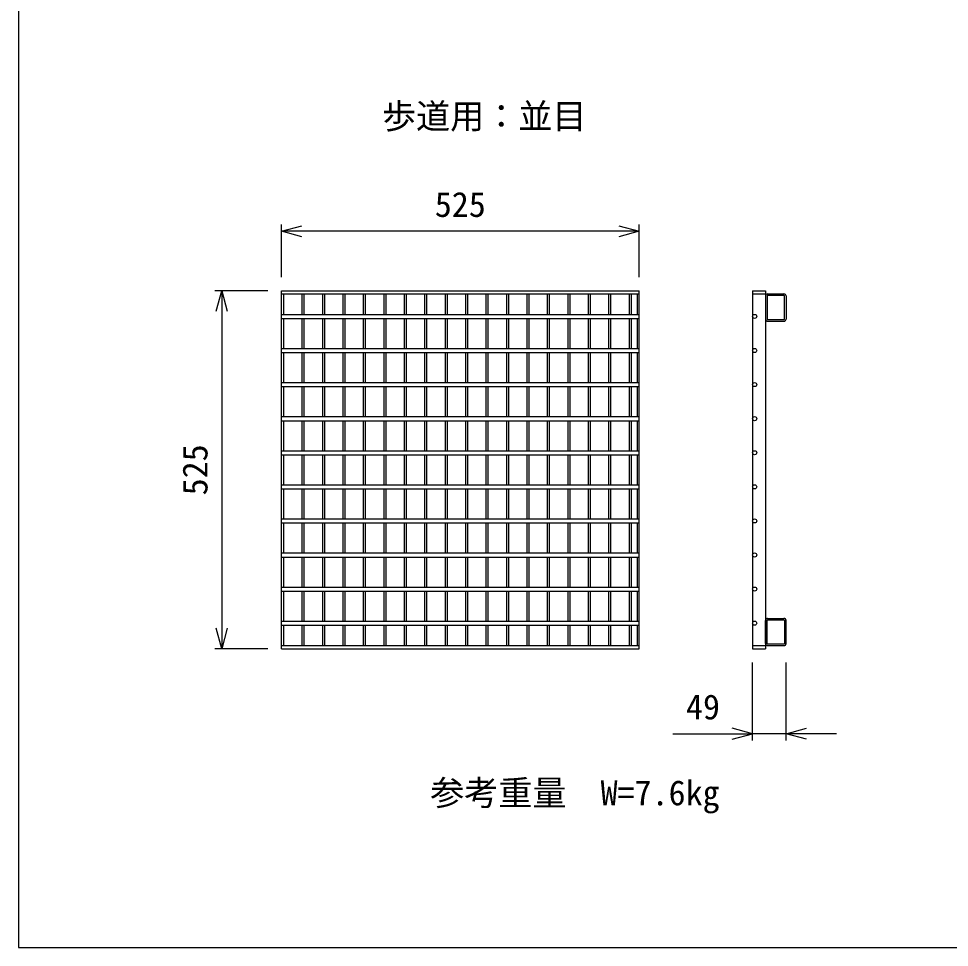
# Model space of a CAD drawing. Units: millimetres, scale not verified. Extents: x 12 to 21012, y 0 to 14850.
# Drawn here: x 9362 to 10728, y 7973 to 9335 of the extents above; entities that cross this region are included whole.
import ezdxf
from ezdxf.enums import TextEntityAlignment as Align

# ---------------------------------------------------------------- set-up
doc = ezdxf.new("R2010")
doc.units = ezdxf.units.MM
doc.header["$LTSCALE"] = 25
for name, color, linetype, lineweight in [('DIM', 7, 'Continuous', 25), ('HATCH', 6, 'Continuous', 25), ('TXT', 7, 'Continuous', 25)]:
    doc.layers.add(name, color=color, linetype=linetype, lineweight=lineweight)
doc.styles.add('ＭＳ ゴシック', font='')
doc.styles.get('ＭＳ ゴシック').set_extended_font_data('MS Gothic')

msp = doc.modelspace()

# ---------------------------------------------------------------- linework, layer by layer
at = {"layer": 'DIM'}
for p, q in [((9748.14, 8955.76), (9748.14, 9033.26)), ((9748.14, 9023.26), (9778.14, 9031.3)), ((10243.14, 9031.3), (10273.14, 9023.26)), ((10273.14, 8955.76), (10273.14, 9033.26)), ((10273.14, 9023.26), (9748.14, 9023.26)), ((9778.14, 9015.22), (9748.14, 9023.26)), ((10273.14, 9023.26), (10243.14, 9015.22)), ((9728.14, 8935.76), (9650.64, 8935.76)), ((9652.6, 8905.76), (9660.64, 8935.76)), ((9660.64, 8935.76), (9660.64, 8410.76)), ((9660.64, 8935.76), (9668.68, 8905.76)), ((9660.64, 8410.76), (9652.6, 8440.76)), ((9668.68, 8440.76), (9660.64, 8410.76)), ((9728.14, 8410.76), (9650.64, 8410.76)), ((10439.46, 8276.04), (10439.46, 8390.76)), ((10488.46, 8276.04), (10488.46, 8390.76)), ((10439.46, 8286.04), (10409.46, 8294.08)), ((10488.46, 8286.04), (10518.46, 8294.08)), ((10322.2, 8286.04), (10439.46, 8286.04)), ((10409.46, 8278), (10439.46, 8286.04)), ((10488.46, 8286.04), (10439.46, 8286.04)), ((10562.42, 8286.04), (10488.46, 8286.04)), ((10518.46, 8278), (10488.46, 8286.04))]:
    msp.add_line(p, q, dxfattribs=at)
at = {"layer": 'HATCH'}
for p, q in [((9748.14, 8935.76), (10273.14, 8935.76)), ((9748.14, 8410.76), (9748.14, 8935.76)), ((10273.14, 8410.76), (10273.14, 8935.76)), ((10439.46, 8935.76), (10439.46, 8410.76)), ((10439.46, 8935.76), (10458.46, 8935.76)), ((10458.46, 8935.76), (10458.46, 8410.76)), ((9748.14, 8931.26), (10273.14, 8931.26)), ((9751.14, 8931.26), (9751.14, 8901.26)), ((9778.14, 8931.26), (9778.14, 8901.26)), ((9781.14, 8931.26), (9781.14, 8901.26)), ((9808.14, 8931.26), (9808.14, 8901.26)), ((9811.14, 8931.26), (9811.14, 8901.26)), ((9838.14, 8931.26), (9838.14, 8901.26)), ((9841.14, 8931.26), (9841.14, 8901.26)), ((9868.14, 8931.26), (9868.14, 8901.26)), ((9871.14, 8931.26), (9871.14, 8901.26)), ((9898.14, 8931.26), (9898.14, 8901.26)), ((9901.14, 8931.26), (9901.14, 8901.26)), ((9928.14, 8931.26), (9928.14, 8901.26)), ((9931.14, 8931.26), (9931.14, 8901.26)), ((9958.14, 8931.26), (9958.14, 8901.26)), ((9961.14, 8931.26), (9961.14, 8901.26)), ((9988.14, 8931.26), (9988.14, 8901.26)), ((9991.14, 8931.26), (9991.14, 8901.26)), ((10018.14, 8931.26), (10018.14, 8901.26)), ((10021.14, 8931.26), (10021.14, 8901.26)), ((10048.14, 8931.26), (10048.14, 8901.26)), ((10051.14, 8931.26), (10051.14, 8901.26)), ((10078.14, 8931.26), (10078.14, 8901.26)), ((10081.14, 8931.26), (10081.14, 8901.26)), ((10108.14, 8931.26), (10108.14, 8901.26)), ((10111.14, 8931.26), (10111.14, 8901.26)), ((10138.14, 8931.26), (10138.14, 8901.26)), ((10141.14, 8931.26), (10141.14, 8901.26)), ((10168.14, 8931.26), (10168.14, 8901.26)), ((10171.14, 8931.26), (10171.14, 8901.26)), ((10198.14, 8931.26), (10198.14, 8901.26)), ((10201.14, 8931.26), (10201.14, 8901.26)), ((10228.14, 8931.26), (10228.14, 8901.26)), ((10231.14, 8931.26), (10231.14, 8901.26)), ((10258.14, 8931.26), (10258.14, 8901.26)), ((10261.14, 8931.26), (10261.14, 8901.26)), ((10270.14, 8931.26), (10270.14, 8901.26)), ((10439.46, 8931.26), (10458.46, 8931.26)), ((10458.46, 8928.26), (10458.46, 8894.26)), ((10486.16, 8928.96), (10460.76, 8928.96)), ((10460.76, 8928.96), (10460.76, 8893.56)), ((10461.46, 8931.26), (10485.46, 8931.26)), ((10486.16, 8893.56), (10486.16, 8928.96)), ((10488.46, 8928.26), (10488.46, 8894.26)), ((9748.14, 8901.26), (10273.14, 8901.26)), ((9748.14, 8895.26), (10273.14, 8895.26)), ((9751.14, 8895.26), (9751.14, 8851.26)), ((9778.14, 8895.26), (9778.14, 8851.26)), ((9781.14, 8895.26), (9781.14, 8851.26)), ((9808.14, 8895.26), (9808.14, 8851.26)), ((9811.14, 8895.26), (9811.14, 8851.26)), ((9838.14, 8895.26), (9838.14, 8851.26)), ((9841.14, 8895.26), (9841.14, 8851.26)), ((9868.14, 8895.26), (9868.14, 8851.26)), ((9871.14, 8895.26), (9871.14, 8851.26)), ((9898.14, 8895.26), (9898.14, 8851.26)), ((9901.14, 8895.26), (9901.14, 8851.26)), ((9928.14, 8895.26), (9928.14, 8851.26)), ((9931.14, 8895.26), (9931.14, 8851.26)), ((9958.14, 8895.26), (9958.14, 8851.26)), ((9961.14, 8895.26), (9961.14, 8851.26)), ((9988.14, 8895.26), (9988.14, 8851.26)), ((9991.14, 8895.26), (9991.14, 8851.26)), ((10018.14, 8895.26), (10018.14, 8851.26)), ((10021.14, 8895.26), (10021.14, 8851.26)), ((10048.14, 8895.26), (10048.14, 8851.26)), ((10051.14, 8895.26), (10051.14, 8851.26)), ((10078.14, 8895.26), (10078.14, 8851.26)), ((10081.14, 8895.26), (10081.14, 8851.26)), ((10108.14, 8895.26), (10108.14, 8851.26)), ((10111.14, 8895.26), (10111.14, 8851.26)), ((10138.14, 8895.26), (10138.14, 8851.26)), ((10141.14, 8895.26), (10141.14, 8851.26)), ((10168.14, 8895.26), (10168.14, 8851.26)), ((10171.14, 8895.26), (10171.14, 8851.26)), ((10198.14, 8895.26), (10198.14, 8851.26)), ((10201.14, 8895.26), (10201.14, 8851.26)), ((10228.14, 8895.26), (10228.14, 8851.26)), ((10231.14, 8895.26), (10231.14, 8851.26)), ((10258.14, 8895.26), (10258.14, 8851.26)), ((10261.14, 8895.26), (10261.14, 8851.26)), ((10270.14, 8895.26), (10270.14, 8851.26)), ((10460.76, 8893.56), (10486.16, 8893.56)), ((10461.46, 8891.26), (10485.46, 8891.26)), ((9748.14, 8851.26), (10273.14, 8851.26)), ((9748.14, 8845.26), (10273.14, 8845.26)), ((9751.14, 8845.26), (9751.14, 8801.26)), ((9778.14, 8845.26), (9778.14, 8801.26)), ((9781.14, 8845.26), (9781.14, 8801.26)), ((9808.14, 8845.26), (9808.14, 8801.26)), ((9811.14, 8845.26), (9811.14, 8801.26)), ((9838.14, 8845.26), (9838.14, 8801.26)), ((9841.14, 8845.26), (9841.14, 8801.26)), ((9868.14, 8845.26), (9868.14, 8801.26)), ((9871.14, 8845.26), (9871.14, 8801.26)), ((9898.14, 8845.26), (9898.14, 8801.26)), ((9901.14, 8845.26), (9901.14, 8801.26)), ((9928.14, 8845.26), (9928.14, 8801.26)), ((9931.14, 8845.26), (9931.14, 8801.26)), ((9958.14, 8845.26), (9958.14, 8801.26)), ((9961.14, 8845.26), (9961.14, 8801.26)), ((9988.14, 8845.26), (9988.14, 8801.26)), ((9991.14, 8845.26), (9991.14, 8801.26)), ((10018.14, 8845.26), (10018.14, 8801.26)), ((10021.14, 8845.26), (10021.14, 8801.26)), ((10048.14, 8845.26), (10048.14, 8801.26)), ((10051.14, 8845.26), (10051.14, 8801.26)), ((10078.14, 8845.26), (10078.14, 8801.26)), ((10081.14, 8845.26), (10081.14, 8801.26)), ((10108.14, 8845.26), (10108.14, 8801.26)), ((10111.14, 8845.26), (10111.14, 8801.26)), ((10138.14, 8845.26), (10138.14, 8801.26)), ((10141.14, 8845.26), (10141.14, 8801.26)), ((10168.14, 8845.26), (10168.14, 8801.26)), ((10171.14, 8845.26), (10171.14, 8801.26)), ((10198.14, 8845.26), (10198.14, 8801.26)), ((10201.14, 8845.26), (10201.14, 8801.26)), ((10228.14, 8845.26), (10228.14, 8801.26)), ((10231.14, 8845.26), (10231.14, 8801.26)), ((10258.14, 8845.26), (10258.14, 8801.26)), ((10261.14, 8845.26), (10261.14, 8801.26)), ((10270.14, 8845.26), (10270.14, 8801.26)), ((9748.14, 8801.26), (10273.14, 8801.26)), ((9748.14, 8795.26), (10273.14, 8795.26)), ((9751.14, 8795.26), (9751.14, 8751.26)), ((9778.14, 8795.26), (9778.14, 8751.26)), ((9781.14, 8795.26), (9781.14, 8751.26)), ((9808.14, 8795.26), (9808.14, 8751.26)), ((9811.14, 8795.26), (9811.14, 8751.26)), ((9838.14, 8795.26), (9838.14, 8751.26)), ((9841.14, 8795.26), (9841.14, 8751.26)), ((9868.14, 8795.26), (9868.14, 8751.26)), ((9871.14, 8795.26), (9871.14, 8751.26)), ((9898.14, 8795.26), (9898.14, 8751.26)), ((9901.14, 8795.26), (9901.14, 8751.26)), ((9928.14, 8795.26), (9928.14, 8751.26)), ((9931.14, 8795.26), (9931.14, 8751.26)), ((9958.14, 8795.26), (9958.14, 8751.26)), ((9961.14, 8795.26), (9961.14, 8751.26)), ((9988.14, 8795.26), (9988.14, 8751.26)), ((9991.14, 8795.26), (9991.14, 8751.26)), ((10018.14, 8795.26), (10018.14, 8751.26)), ((10021.14, 8795.26), (10021.14, 8751.26)), ((10048.14, 8795.26), (10048.14, 8751.26)), ((10051.14, 8795.26), (10051.14, 8751.26)), ((10078.14, 8795.26), (10078.14, 8751.26)), ((10081.14, 8795.26), (10081.14, 8751.26)), ((10108.14, 8795.26), (10108.14, 8751.26)), ((10111.14, 8795.26), (10111.14, 8751.26)), ((10138.14, 8795.26), (10138.14, 8751.26)), ((10141.14, 8795.26), (10141.14, 8751.26)), ((10168.14, 8795.26), (10168.14, 8751.26)), ((10171.14, 8795.26), (10171.14, 8751.26)), ((10198.14, 8795.26), (10198.14, 8751.26)), ((10201.14, 8795.26), (10201.14, 8751.26)), ((10228.14, 8795.26), (10228.14, 8751.26)), ((10231.14, 8795.26), (10231.14, 8751.26)), ((10258.14, 8795.26), (10258.14, 8751.26)), ((10261.14, 8795.26), (10261.14, 8751.26)), ((10270.14, 8795.26), (10270.14, 8751.26)), ((9748.14, 8751.26), (10273.14, 8751.26)), ((9748.14, 8745.26), (10273.14, 8745.26)), ((9751.14, 8745.26), (9751.14, 8701.26)), ((9778.14, 8745.26), (9778.14, 8701.26)), ((9781.14, 8745.26), (9781.14, 8701.26)), ((9808.14, 8745.26), (9808.14, 8701.26)), ((9811.14, 8745.26), (9811.14, 8701.26)), ((9838.14, 8745.26), (9838.14, 8701.26)), ((9841.14, 8745.26), (9841.14, 8701.26)), ((9868.14, 8745.26), (9868.14, 8701.26)), ((9871.14, 8745.26), (9871.14, 8701.26)), ((9898.14, 8745.26), (9898.14, 8701.26)), ((9901.14, 8745.26), (9901.14, 8701.26)), ((9928.14, 8745.26), (9928.14, 8701.26)), ((9931.14, 8745.26), (9931.14, 8701.26)), ((9958.14, 8745.26), (9958.14, 8701.26)), ((9961.14, 8745.26), (9961.14, 8701.26)), ((9988.14, 8745.26), (9988.14, 8701.26)), ((9991.14, 8745.26), (9991.14, 8701.26)), ((10018.14, 8745.26), (10018.14, 8701.26)), ((10021.14, 8745.26), (10021.14, 8701.26)), ((10048.14, 8745.26), (10048.14, 8701.26)), ((10051.14, 8745.26), (10051.14, 8701.26)), ((10078.14, 8745.26), (10078.14, 8701.26)), ((10081.14, 8745.26), (10081.14, 8701.26)), ((10108.14, 8745.26), (10108.14, 8701.26)), ((10111.14, 8745.26), (10111.14, 8701.26)), ((10138.14, 8745.26), (10138.14, 8701.26)), ((10141.14, 8745.26), (10141.14, 8701.26)), ((10168.14, 8745.26), (10168.14, 8701.26)), ((10171.14, 8745.26), (10171.14, 8701.26)), ((10198.14, 8745.26), (10198.14, 8701.26)), ((10201.14, 8745.26), (10201.14, 8701.26)), ((10228.14, 8745.26), (10228.14, 8701.26)), ((10231.14, 8745.26), (10231.14, 8701.26)), ((10258.14, 8745.26), (10258.14, 8701.26)), ((10261.14, 8745.26), (10261.14, 8701.26)), ((10270.14, 8745.26), (10270.14, 8701.26)), ((9748.14, 8701.26), (10273.14, 8701.26)), ((9748.14, 8695.26), (10273.14, 8695.26)), ((9751.14, 8695.26), (9751.14, 8651.26)), ((9778.14, 8695.26), (9778.14, 8651.26)), ((9781.14, 8695.26), (9781.14, 8651.26)), ((9808.14, 8695.26), (9808.14, 8651.26)), ((9811.14, 8695.26), (9811.14, 8651.26)), ((9838.14, 8695.26), (9838.14, 8651.26)), ((9841.14, 8695.26), (9841.14, 8651.26)), ((9868.14, 8695.26), (9868.14, 8651.26)), ((9871.14, 8695.26), (9871.14, 8651.26)), ((9898.14, 8695.26), (9898.14, 8651.26)), ((9901.14, 8695.26), (9901.14, 8651.26)), ((9928.14, 8695.26), (9928.14, 8651.26)), ((9931.14, 8695.26), (9931.14, 8651.26)), ((9958.14, 8695.26), (9958.14, 8651.26)), ((9961.14, 8695.26), (9961.14, 8651.26)), ((9988.14, 8695.26), (9988.14, 8651.26)), ((9991.14, 8695.26), (9991.14, 8651.26)), ((10018.14, 8695.26), (10018.14, 8651.26)), ((10021.14, 8695.26), (10021.14, 8651.26)), ((10048.14, 8695.26), (10048.14, 8651.26)), ((10051.14, 8695.26), (10051.14, 8651.26)), ((10078.14, 8695.26), (10078.14, 8651.26)), ((10081.14, 8695.26), (10081.14, 8651.26)), ((10108.14, 8695.26), (10108.14, 8651.26)), ((10111.14, 8695.26), (10111.14, 8651.26)), ((10138.14, 8695.26), (10138.14, 8651.26)), ((10141.14, 8695.26), (10141.14, 8651.26)), ((10168.14, 8695.26), (10168.14, 8651.26)), ((10171.14, 8695.26), (10171.14, 8651.26)), ((10198.14, 8695.26), (10198.14, 8651.26)), ((10201.14, 8695.26), (10201.14, 8651.26)), ((10228.14, 8695.26), (10228.14, 8651.26)), ((10231.14, 8695.26), (10231.14, 8651.26)), ((10258.14, 8695.26), (10258.14, 8651.26)), ((10261.14, 8695.26), (10261.14, 8651.26)), ((10270.14, 8695.26), (10270.14, 8651.26)), ((9748.14, 8651.26), (10273.14, 8651.26)), ((9748.14, 8645.26), (10273.14, 8645.26)), ((9751.14, 8645.26), (9751.14, 8601.26)), ((9778.14, 8645.26), (9778.14, 8601.26)), ((9781.14, 8645.26), (9781.14, 8601.26)), ((9808.14, 8645.26), (9808.14, 8601.26)), ((9811.14, 8645.26), (9811.14, 8601.26)), ((9838.14, 8645.26), (9838.14, 8601.26)), ((9841.14, 8645.26), (9841.14, 8601.26)), ((9868.14, 8645.26), (9868.14, 8601.26)), ((9871.14, 8645.26), (9871.14, 8601.26)), ((9898.14, 8645.26), (9898.14, 8601.26)), ((9901.14, 8645.26), (9901.14, 8601.26)), ((9928.14, 8645.26), (9928.14, 8601.26)), ((9931.14, 8645.26), (9931.14, 8601.26)), ((9958.14, 8645.26), (9958.14, 8601.26)), ((9961.14, 8645.26), (9961.14, 8601.26)), ((9988.14, 8645.26), (9988.14, 8601.26)), ((9991.14, 8645.26), (9991.14, 8601.26)), ((10018.14, 8645.26), (10018.14, 8601.26)), ((10021.14, 8645.26), (10021.14, 8601.26)), ((10048.14, 8645.26), (10048.14, 8601.26)), ((10051.14, 8645.26), (10051.14, 8601.26)), ((10078.14, 8645.26), (10078.14, 8601.26)), ((10081.14, 8645.26), (10081.14, 8601.26)), ((10108.14, 8645.26), (10108.14, 8601.26)), ((10111.14, 8645.26), (10111.14, 8601.26)), ((10138.14, 8645.26), (10138.14, 8601.26)), ((10141.14, 8645.26), (10141.14, 8601.26)), ((10168.14, 8645.26), (10168.14, 8601.26)), ((10171.14, 8645.26), (10171.14, 8601.26)), ((10198.14, 8645.26), (10198.14, 8601.26)), ((10201.14, 8645.26), (10201.14, 8601.26)), ((10228.14, 8645.26), (10228.14, 8601.26)), ((10231.14, 8645.26), (10231.14, 8601.26)), ((10258.14, 8645.26), (10258.14, 8601.26)), ((10261.14, 8645.26), (10261.14, 8601.26)), ((10270.14, 8645.26), (10270.14, 8601.26)), ((9748.14, 8601.26), (10273.14, 8601.26)), ((9748.14, 8595.26), (10273.14, 8595.26)), ((9751.14, 8595.26), (9751.14, 8551.26)), ((9778.14, 8595.26), (9778.14, 8551.26)), ((9781.14, 8595.26), (9781.14, 8551.26)), ((9808.14, 8595.26), (9808.14, 8551.26)), ((9811.14, 8595.26), (9811.14, 8551.26)), ((9838.14, 8595.26), (9838.14, 8551.26)), ((9841.14, 8595.26), (9841.14, 8551.26)), ((9868.14, 8595.26), (9868.14, 8551.26)), ((9871.14, 8595.26), (9871.14, 8551.26)), ((9898.14, 8595.26), (9898.14, 8551.26)), ((9901.14, 8595.26), (9901.14, 8551.26)), ((9928.14, 8595.26), (9928.14, 8551.26)), ((9931.14, 8595.26), (9931.14, 8551.26)), ((9958.14, 8595.26), (9958.14, 8551.26)), ((9961.14, 8595.26), (9961.14, 8551.26)), ((9988.14, 8595.26), (9988.14, 8551.26)), ((9991.14, 8595.26), (9991.14, 8551.26)), ((10018.14, 8595.26), (10018.14, 8551.26)), ((10021.14, 8595.26), (10021.14, 8551.26)), ((10048.14, 8595.26), (10048.14, 8551.26)), ((10051.14, 8595.26), (10051.14, 8551.26)), ((10078.14, 8595.26), (10078.14, 8551.26)), ((10081.14, 8595.26), (10081.14, 8551.26)), ((10108.14, 8595.26), (10108.14, 8551.26)), ((10111.14, 8595.26), (10111.14, 8551.26)), ((10138.14, 8595.26), (10138.14, 8551.26)), ((10141.14, 8595.26), (10141.14, 8551.26)), ((10168.14, 8595.26), (10168.14, 8551.26)), ((10171.14, 8595.26), (10171.14, 8551.26)), ((10198.14, 8595.26), (10198.14, 8551.26)), ((10201.14, 8595.26), (10201.14, 8551.26)), ((10228.14, 8595.26), (10228.14, 8551.26)), ((10231.14, 8595.26), (10231.14, 8551.26)), ((10258.14, 8595.26), (10258.14, 8551.26)), ((10261.14, 8595.26), (10261.14, 8551.26)), ((10270.14, 8595.26), (10270.14, 8551.26)), ((9748.14, 8551.26), (10273.14, 8551.26)), ((9748.14, 8545.26), (10273.14, 8545.26)), ((9751.14, 8545.26), (9751.14, 8501.26)), ((9778.14, 8545.26), (9778.14, 8501.26)), ((9781.14, 8545.26), (9781.14, 8501.26)), ((9808.14, 8545.26), (9808.14, 8501.26)), ((9811.14, 8545.26), (9811.14, 8501.26)), ((9838.14, 8545.26), (9838.14, 8501.26)), ((9841.14, 8545.26), (9841.14, 8501.26)), ((9868.14, 8545.26), (9868.14, 8501.26)), ((9871.14, 8545.26), (9871.14, 8501.26)), ((9898.14, 8545.26), (9898.14, 8501.26)), ((9901.14, 8545.26), (9901.14, 8501.26)), ((9928.14, 8545.26), (9928.14, 8501.26)), ((9931.14, 8545.26), (9931.14, 8501.26)), ((9958.14, 8545.26), (9958.14, 8501.26)), ((9961.14, 8545.26), (9961.14, 8501.26)), ((9988.14, 8545.26), (9988.14, 8501.26)), ((9991.14, 8545.26), (9991.14, 8501.26)), ((10018.14, 8545.26), (10018.14, 8501.26)), ((10021.14, 8545.26), (10021.14, 8501.26)), ((10048.14, 8545.26), (10048.14, 8501.26)), ((10051.14, 8545.26), (10051.14, 8501.26)), ((10078.14, 8545.26), (10078.14, 8501.26)), ((10081.14, 8545.26), (10081.14, 8501.26)), ((10108.14, 8545.26), (10108.14, 8501.26)), ((10111.14, 8545.26), (10111.14, 8501.26)), ((10138.14, 8545.26), (10138.14, 8501.26)), ((10141.14, 8545.26), (10141.14, 8501.26)), ((10168.14, 8545.26), (10168.14, 8501.26)), ((10171.14, 8545.26), (10171.14, 8501.26)), ((10198.14, 8545.26), (10198.14, 8501.26)), ((10201.14, 8545.26), (10201.14, 8501.26)), ((10228.14, 8545.26), (10228.14, 8501.26)), ((10231.14, 8545.26), (10231.14, 8501.26)), ((10258.14, 8545.26), (10258.14, 8501.26)), ((10261.14, 8545.26), (10261.14, 8501.26)), ((10270.14, 8545.26), (10270.14, 8501.26)), ((9748.14, 8501.26), (10273.14, 8501.26)), ((9748.14, 8495.26), (10273.14, 8495.26)), ((9751.14, 8495.26), (9751.14, 8451.26)), ((9778.14, 8495.26), (9778.14, 8451.26)), ((9781.14, 8495.26), (9781.14, 8451.26)), ((9808.14, 8495.26), (9808.14, 8451.26)), ((9811.14, 8495.26), (9811.14, 8451.26)), ((9838.14, 8495.26), (9838.14, 8451.26)), ((9841.14, 8495.26), (9841.14, 8451.26)), ((9868.14, 8495.26), (9868.14, 8451.26)), ((9871.14, 8495.26), (9871.14, 8451.26)), ((9898.14, 8495.26), (9898.14, 8451.26)), ((9901.14, 8495.26), (9901.14, 8451.26)), ((9928.14, 8495.26), (9928.14, 8451.26)), ((9931.14, 8495.26), (9931.14, 8451.26)), ((9958.14, 8495.26), (9958.14, 8451.26)), ((9961.14, 8495.26), (9961.14, 8451.26)), ((9988.14, 8495.26), (9988.14, 8451.26)), ((9991.14, 8495.26), (9991.14, 8451.26)), ((10018.14, 8495.26), (10018.14, 8451.26)), ((10021.14, 8495.26), (10021.14, 8451.26)), ((10048.14, 8495.26), (10048.14, 8451.26)), ((10051.14, 8495.26), (10051.14, 8451.26)), ((10078.14, 8495.26), (10078.14, 8451.26)), ((10081.14, 8495.26), (10081.14, 8451.26)), ((10108.14, 8495.26), (10108.14, 8451.26)), ((10111.14, 8495.26), (10111.14, 8451.26)), ((10138.14, 8495.26), (10138.14, 8451.26)), ((10141.14, 8495.26), (10141.14, 8451.26)), ((10168.14, 8495.26), (10168.14, 8451.26)), ((10171.14, 8495.26), (10171.14, 8451.26)), ((10198.14, 8495.26), (10198.14, 8451.26)), ((10201.14, 8495.26), (10201.14, 8451.26)), ((10228.14, 8495.26), (10228.14, 8451.26)), ((10231.14, 8495.26), (10231.14, 8451.26)), ((10258.14, 8495.26), (10258.14, 8451.26)), ((10261.14, 8495.26), (10261.14, 8451.26)), ((10270.14, 8495.26), (10270.14, 8451.26)), ((10461.46, 8455.26), (10485.46, 8455.26)), ((9748.14, 8451.26), (10273.14, 8451.26)), ((9748.14, 8445.26), (10273.14, 8445.26)), ((9751.14, 8445.26), (9751.14, 8415.26)), ((9778.14, 8445.26), (9778.14, 8415.26)), ((9781.14, 8445.26), (9781.14, 8415.26)), ((9808.14, 8445.26), (9808.14, 8415.26)), ((9811.14, 8445.26), (9811.14, 8415.26)), ((9838.14, 8445.26), (9838.14, 8415.26)), ((9841.14, 8445.26), (9841.14, 8415.26)), ((9868.14, 8445.26), (9868.14, 8415.26)), ((9871.14, 8445.26), (9871.14, 8415.26)), ((9898.14, 8445.26), (9898.14, 8415.26)), ((9901.14, 8445.26), (9901.14, 8415.26)), ((9928.14, 8445.26), (9928.14, 8415.26)), ((9931.14, 8445.26), (9931.14, 8415.26)), ((9958.14, 8445.26), (9958.14, 8415.26)), ((9961.14, 8445.26), (9961.14, 8415.26)), ((9988.14, 8445.26), (9988.14, 8415.26)), ((9991.14, 8445.26), (9991.14, 8415.26)), ((10018.14, 8445.26), (10018.14, 8415.26)), ((10021.14, 8445.26), (10021.14, 8415.26)), ((10048.14, 8445.26), (10048.14, 8415.26)), ((10051.14, 8445.26), (10051.14, 8415.26)), ((10078.14, 8445.26), (10078.14, 8415.26)), ((10081.14, 8445.26), (10081.14, 8415.26)), ((10108.14, 8445.26), (10108.14, 8415.26)), ((10111.14, 8445.26), (10111.14, 8415.26)), ((10138.14, 8445.26), (10138.14, 8415.26)), ((10141.14, 8445.26), (10141.14, 8415.26)), ((10168.14, 8445.26), (10168.14, 8415.26)), ((10171.14, 8445.26), (10171.14, 8415.26)), ((10198.14, 8445.26), (10198.14, 8415.26)), ((10201.14, 8445.26), (10201.14, 8415.26)), ((10228.14, 8445.26), (10228.14, 8415.26)), ((10231.14, 8445.26), (10231.14, 8415.26)), ((10258.14, 8445.26), (10258.14, 8415.26)), ((10261.14, 8445.26), (10261.14, 8415.26)), ((10270.14, 8445.26), (10270.14, 8415.26)), ((10458.46, 8418.26), (10458.46, 8452.26)), ((10460.76, 8452.96), (10486.16, 8452.96)), ((10460.76, 8417.56), (10460.76, 8452.96)), ((10486.16, 8452.96), (10486.16, 8417.56)), ((10488.46, 8418.26), (10488.46, 8452.26)), ((9748.14, 8415.26), (10273.14, 8415.26)), ((10439.46, 8415.26), (10458.46, 8415.26)), ((10486.16, 8417.56), (10460.76, 8417.56)), ((10461.46, 8415.26), (10485.46, 8415.26)), ((9748.14, 8410.76), (10273.14, 8410.76)), ((10439.46, 8410.76), (10458.46, 8410.76))]:
    msp.add_line(p, q, dxfattribs=at)
for centre in [(10442.46, 8898.26), (10442.46, 8848.26), (10442.46, 8798.26), (10442.46, 8748.26), (10442.46, 8698.26), (10442.46, 8648.26), (10442.46, 8598.26), (10442.46, 8548.26), (10442.46, 8498.26), (10442.46, 8448.26)]:
    msp.add_circle(centre, 3, dxfattribs=at)
for centre, start, end in [((10461.46, 8928.26), 90, 180), ((10485.46, 8928.26), 0, 90), ((10461.46, 8894.26), 180, 270), ((10485.46, 8894.26), 270, 0), ((10461.46, 8452.26), 90, 180), ((10485.46, 8452.26), 0, 90), ((10461.46, 8418.26), 180, 270), ((10485.46, 8418.26), 270, 0)]:
    msp.add_arc(centre, 3, start, end, dxfattribs=at)
at = {"layer": 'TXT'}
for p, q in [((9362.5, 13132.57), (9362.5, 7972.57)), ((9362.5, 7972.57), (18762.5, 7972.57))]:
    msp.add_line(p, q, dxfattribs=at)

# ---------------------------------------------------------------- texts
at = {"layer": 'DIM', "style": 'ＭＳ ゴシック'}
for s, p in [('525', (9973.14, 9033.26)), ('49', (10341.71, 8296.04)), ('参考重量\u3000W=7.6kg', (9966.41, 8170.02))]:
    msp.add_text(s, height=36.66, dxfattribs=at).set_placement(p, align=Align.BOTTOM_LEFT)
msp.add_text('525', height=36.66, rotation=90, dxfattribs=at).set_placement((9650.64, 8635.76), align=Align.BOTTOM_LEFT)
at = {"layer": 'TXT', "style": 'ＭＳ ゴシック'}
msp.add_text('歩道用：並目 ', height=36.66, dxfattribs=at).set_placement((9895.68, 9162.72), align=Align.BOTTOM_LEFT)

doc.saveas('drawing.dxf')
